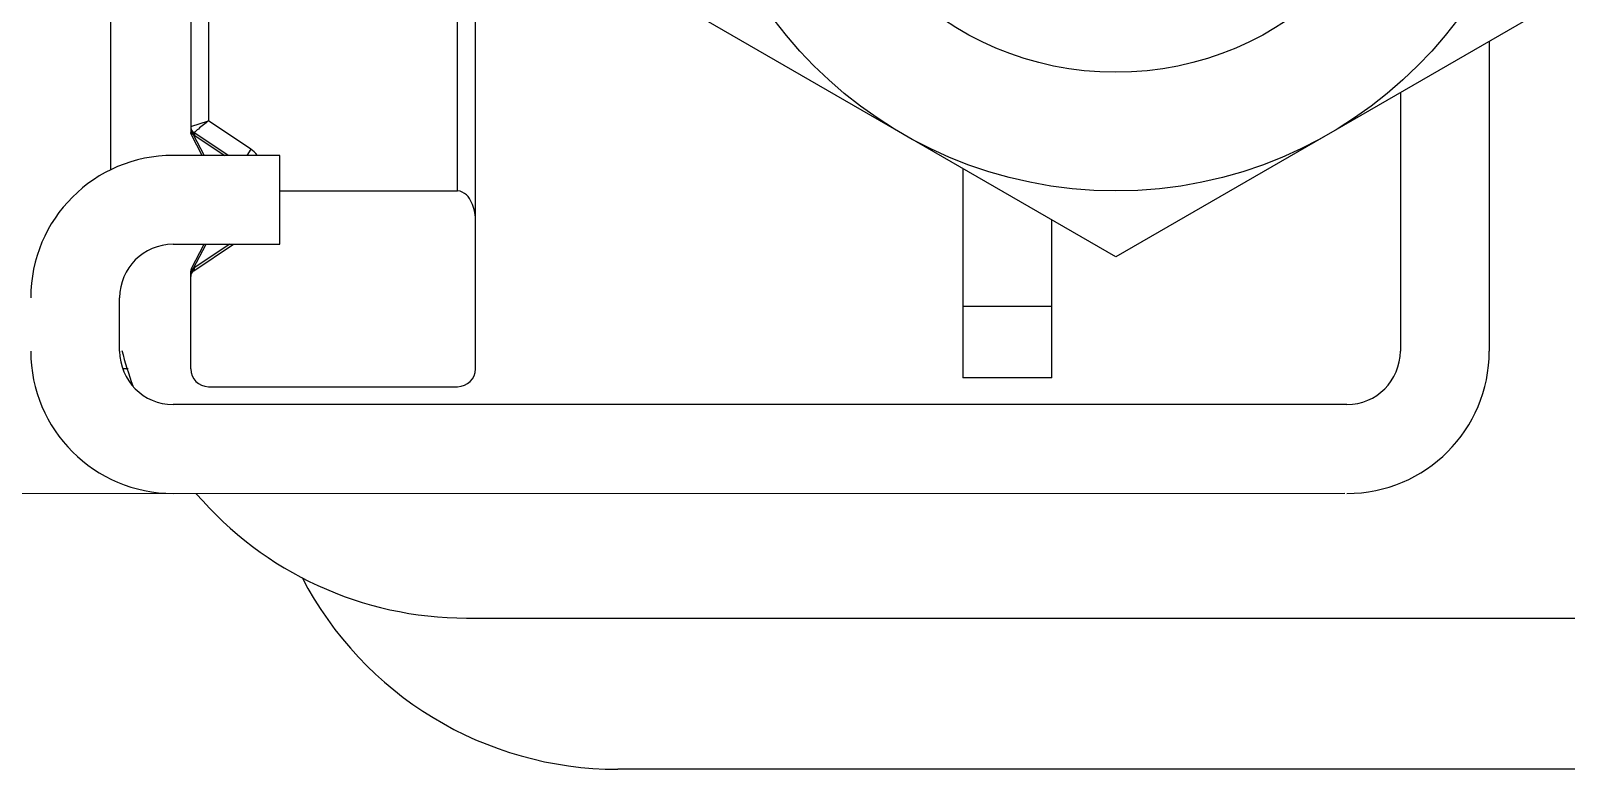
# Model space of a CAD drawing. Extents: x 27938 to 1042331, y -235042 to 1535213.
# Drawn here: x 730713.2 to 731066.2, y 744770.2 to 744939.9 of the extents above; entities that cross this region are included whole.
import ezdxf

# ---------------------------------------------------------------- set-up
doc = ezdxf.new("R2010")
doc.units = 0
doc.header["$LTSCALE"] = 1000
doc.header["$MEASUREMENT"] = 0

msp = doc.modelspace()

# ---------------------------------------------------------------- linework, layer by layer
for p, q in [((730750.02, 745084.59), (730750.02, 744916.58)), ((730754.1, 745083.28), (730754.1, 744919.2)), ((730811.35, 744903.11), (730811.35, 744980.62)), ((730815.44, 744862.22), (730815.44, 744977.78)), ((730731.62, 744907.97), (730731.62, 744963.74)), ((730962.63, 744887.93), (730864.5, 744944.58)), ((731060.76, 744944.58), (730962.63, 744887.93)), ((731048.5, 744866.31), (731048.5, 744937.5)), ((731028.05, 744925.7), (731028.05, 744866.31)), ((730750.02, 744917.88), (730754.1, 744919.2)), ((730763.82, 744912.72), (730754.1, 744919.2)), ((730750.49, 744916.19), (730750.15, 744916)), ((730752.65, 744911.28), (730750.16, 744916)), ((730750.48, 744916.17), (730750.51, 744916.13)), ((730750.51, 744916.13), (730750.55, 744916.09)), ((730750.57, 744916.63), (730750.54, 744916.69)), ((730750.63, 744916.33), (730750.55, 744916.09)), ((730750.55, 744916.09), (730753.07, 744911.28)), ((730750.58, 744916.58), (730750.57, 744916.63)), ((730758.6, 744911.28), (730750.74, 744916.52)), ((730750.81, 744915.89), (730757.8, 744911.28)), ((730770.46, 744911.28), (730745.93, 744911.28)), ((730763.82, 744912.72), (730762.86, 744911.28)), ((730770.46, 744890.84), (730770.46, 744911.28)), ((730927.47, 744908.23), (730927.47, 744860.18)), ((730770.46, 744903.11), (730811.35, 744903.11)), ((730947.91, 744860.18), (730947.91, 744896.42)), ((730745.93, 744890.84), (730770.46, 744890.84)), ((730750.16, 744885.28), (730753.09, 744890.84)), ((730750.58, 744885.24), (730753.52, 744890.84)), ((730750.74, 744884.78), (730759.83, 744890.84)), ((730758.99, 744890.84), (730750.81, 744885.41)), ((730750.58, 744885.24), (730750.47, 744885.12)), ((730750.66, 744885), (730750.58, 744885.24)), ((730750.02, 744883.43), (730750.02, 744884.71)), ((730750.02, 744862.22), (730750.02, 744883.42)), ((730750.31, 744884.57), (730750.15, 744884.13)), ((730750.27, 744885.03), (730750.42, 744885.1)), ((730733.66, 744866.31), (730733.66, 744878.57)), ((730947.91, 744876.53), (730927.47, 744876.53)), ((730735.63, 744862.22), (730734.41, 744862.22)), ((730754.1, 744858.13), (730811.35, 744858.13)), ((730947.91, 744860.18), (730927.47, 744860.18)), ((731015.78, 744854.04), (730745.93, 744854.04)), ((731015.27, 744833.61), (730022.25, 744833.41)), ((730813.39, 744804.98), (731157.18, 744804.98)), ((731077.12, 744770.22), (730848.15, 744770.22))]:
    msp.add_line(p, q)
for radius in [98.13, 70.88]:
    msp.add_circle((730962.63, 745001.24), radius)
for centre, radius, start, end in [((730753.74, 744917.88), 3.73, 179.9603, 189.4682), ((730751.65, 744917.88), 1.64, 180, 236.3099), ((730750.73, 744917.12), 0.96, 235.2626, 237.3148), ((730752.95, 744917.68), 2.91, 198.3861, 202.9192), ((730750.8, 744917.22), 1.08, 237.2542, 240.8239), ((730752.66, 744917.56), 2.59, 202.9098, 207.7391), ((730750.74, 744917.12), 0.965, 240.8148, 245.1876), ((730750.69, 744917.02), 0.853, 245.1804, 250.3543), ((730752.49, 744917.48), 2.41, 207.7889, 208.824), ((730752.39, 744917.42), 2.28, 208.8038, 212.2564), ((730750.66, 744916.92), 0.75, 250.338, 256.9912), ((730752.38, 744918.28), 2.85, 230.0267, 236.6343), ((730745.93, 744878.57), 32.71, 90, 180), ((730760.65, 744907.96), 5.72, 35.8765, 56.3099), ((730745.93, 744878.57), 12.27, 90, 180), ((730752.39, 744883.02), 2.88, 123.5501, 129.2239), ((730751.65, 744883.42), 1.64, 123.6901, 180), ((730732.28, 744890.3), 18.91, 342.3685, 343.3734), ((730798.21, 744870.62), 49.89, 163.1105, 163.3846), ((730750.7, 744884.31), 0.834, 106.0364, 109.7696), ((730745.93, 744866.31), 32.71, 180, 270), ((730745.93, 744866.31), 12.27, 180, 270), ((730813.39, 744886.75), 81.78, 194.375, 200.3315), ((731015.78, 744866.31), 32.71, 270, 0), ((731015.78, 744866.31), 12.27, 270, 0), ((730754.1, 744862.22), 4.09, 180, 270), ((730811.35, 744862.22), 4.09, 270, 0), ((730813.39, 744886.75), 81.78, 220.5827, 270), ((730848.15, 744852), 81.78, 207.4589, 270)]:
    msp.add_arc(centre, radius, start, end)
for points in [[(730750.19, 744916.77), (730750.14, 744916.93), (730750.09, 744917.1), (730750.07, 744917.27)], [(730750.02, 744916.58), (730750.02, 744916.48), (730750.1, 744916.39), (730750.18, 744916.33)], [(730750.16, 744916), (730750.1, 744916.12), (730750.03, 744916.25), (730750.03, 744916.38)], [(730750.16, 744885.28), (730750.1, 744885.17), (730750.03, 744885.04), (730750.03, 744884.91)]]:
    msp.add_open_spline(points, degree=3)
for points, knots in [([(730754.1, 744919.2), (730753.32, 744918.58), (730752.17, 744917.72), (730751.1, 744916.76), (730750.74, 744916.52)], [0, 0, 0, 0, 0.698346, 1, 1, 1, 1]), ([(730750.03, 744916.38), (730750.03, 744916.41), (730750.04, 744916.46), (730750.06, 744916.52), (730750.07, 744916.55)], [0, 0, 0, 0, 0.48312, 1, 1, 1, 1]), ([(730750.48, 744916.17), (730750.5, 744916.21), (730750.55, 744916.34), (730750.59, 744916.48), (730750.58, 744916.58)], [0, 0, 0, 0, 0.307942, 1, 1, 1, 1]), ([(730750.59, 744916.64), (730750.65, 744916.59), (730750.66, 744916.46), (730750.64, 744916.37), (730750.63, 744916.33)], [0, 0, 0, 0, 0.671481, 1, 1, 1, 1]), ([(730750.84, 744916.39), (730750.85, 744916.36), (730750.88, 744916.19), (730750.85, 744916.02), (730750.81, 744915.89)], [0, 0, 0, 0, 0.201666, 1, 1, 1, 1]), ([(730815.44, 744896.62), (730815.44, 744897.27), (730815.29, 744898.59), (730814.63, 744900.52), (730813.5, 744902.32), (730812.09, 744903.11), (730811.35, 744903.11)], [0, 0, 0, 0, 0.235531, 0.478205, 0.731471, 1, 1, 1, 1]), ([(730750.16, 744885.28), (730750.18, 744885.3), (730750.3, 744885.16), (730750.39, 744885.16), (730750.47, 744885.12)], [0, 0, 0, 0, 0.259642, 1, 1, 1, 1]), ([(730750.84, 744884.92), (730750.85, 744884.95), (730750.88, 744885.12), (730750.84, 744885.29), (730750.81, 744885.41)], [0, 0, 0, 0, 0.200998, 1, 1, 1, 1]), ([(730750.02, 744884.71), (730750.02, 744884.8), (730750.12, 744884.93), (730750.23, 744885.01), (730750.27, 744885.03)], [0, 0, 0, 0, 0.684585, 1, 1, 1, 1]), ([(730750.03, 744884.91), (730750.03, 744884.88), (730750.04, 744884.82), (730750.06, 744884.76), (730750.07, 744884.74)], [0, 0, 0, 0, 0.483166, 1, 1, 1, 1]), ([(730750.03, 744884.91), (730750.03, 744884.88), (730750.04, 744884.82), (730750.06, 744884.76), (730750.07, 744884.74)], [0, 0, 0, 0, 0.483166, 1, 1, 1, 1]), ([(730750.03, 744884.91), (730750.03, 744884.88), (730750.04, 744884.82), (730750.06, 744884.76), (730750.07, 744884.74)], [0, 0, 0, 0, 0.483166, 1, 1, 1, 1]), ([(730750.03, 744884.91), (730750.03, 744884.88), (730750.04, 744884.82), (730750.06, 744884.76), (730750.07, 744884.74)], [0, 0, 0, 0, 0.483166, 1, 1, 1, 1]), ([(730750.61, 744884.69), (730750.67, 744884.73), (730750.69, 744884.86), (730750.67, 744884.96), (730750.66, 744885)], [0, 0, 0, 0, 0.67298, 1, 1, 1, 1])]:
    msp.add_open_spline(points, degree=3, knots=knots)

doc.saveas('drawing.dxf')
